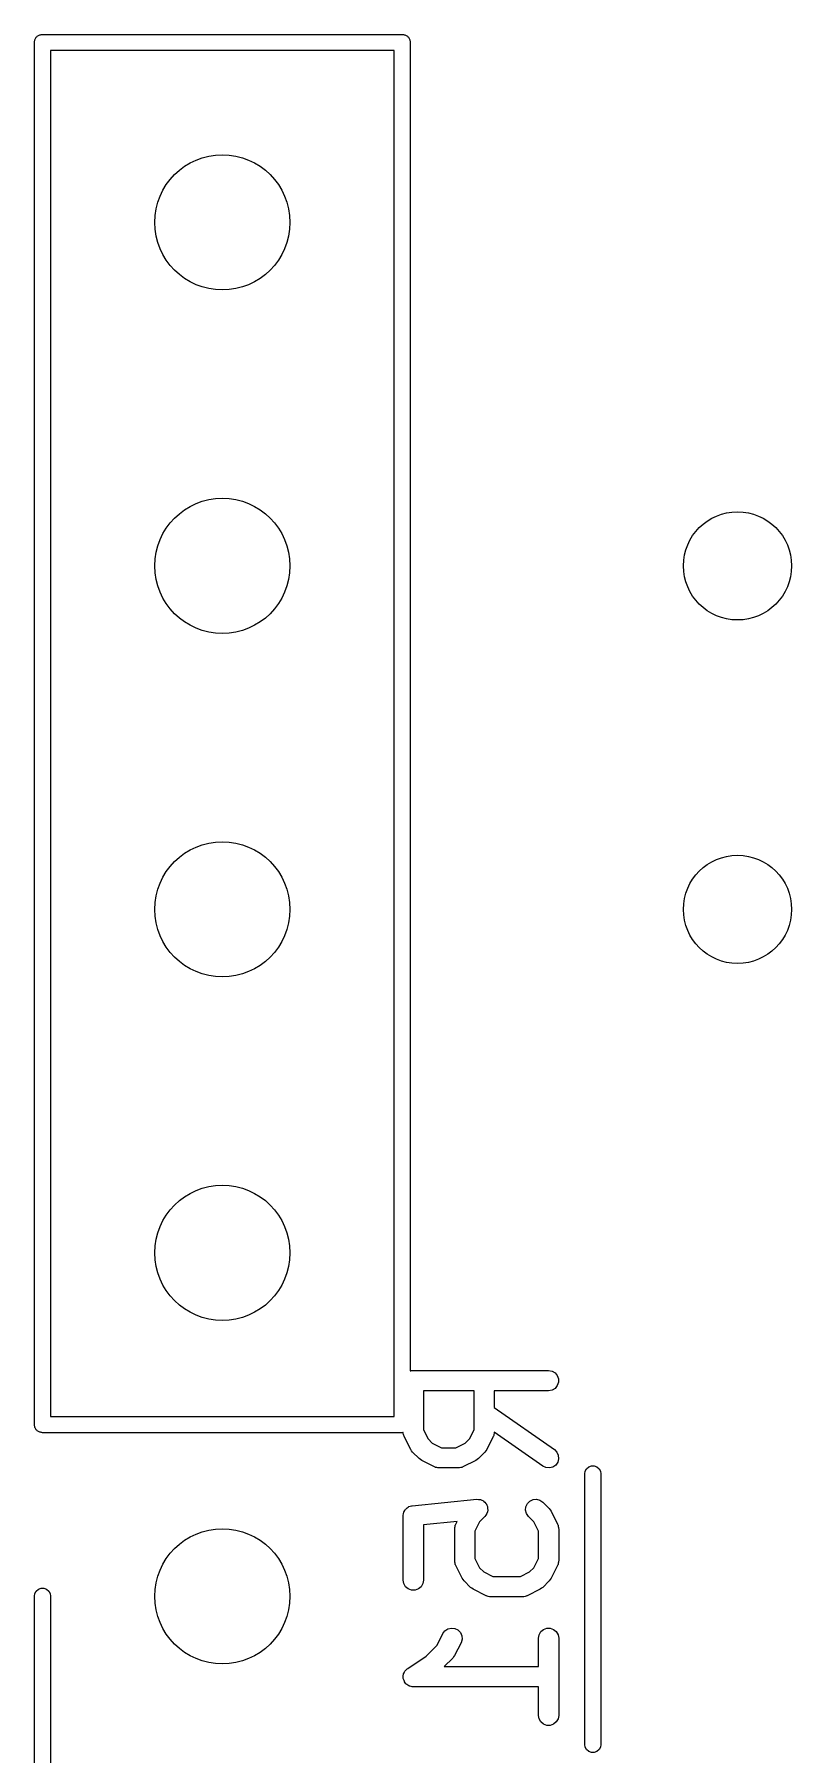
# Model space of a CAD drawing. Extents: x 25 to 326, y -201 to -21.
# Drawn here: x 84.97 to 90.57, y -35.46 to -22.74 of the extents above; entities that cross this region are included whole.
import ezdxf

# ---------------------------------------------------------------- set-up
doc = ezdxf.new("R2010")
doc.units = 0
doc.header["$MEASUREMENT"] = 0
doc.layers.add('BLACK', color=7, linetype='CONTINUOUS')

msp = doc.modelspace()

# ---------------------------------------------------------------- linework, layer by layer
at = {"layer": 'Black'}
for p, q in [((84.978, -22.77), (84.9814, -22.766)), ((84.9814, -22.766), (84.984, -22.7614)), ((84.984, -22.7614), (84.9881, -22.7581)), ((84.9881, -22.7581), (84.9914, -22.754)), ((84.9914, -22.754), (84.996, -22.7514)), ((84.996, -22.7514), (85, -22.748)), ((85, -22.748), (85.0049, -22.7462)), ((85.0049, -22.7462), (85.0095, -22.7436)), ((85.0095, -22.7436), (85.0147, -22.7427)), ((85.0147, -22.7427), (85.0196, -22.7409)), ((85.0196, -22.7409), (85.0248, -22.7409)), ((85.0248, -22.7409), (85.03, -22.74)), ((85.03, -22.74), (87.69, -22.74)), ((87.69, -22.74), (87.6952, -22.7409)), ((87.6952, -22.7409), (87.7004, -22.7409)), ((87.7004, -22.7409), (87.7053, -22.7427)), ((87.7053, -22.7427), (87.7105, -22.7436)), ((87.7105, -22.7436), (87.7151, -22.7462)), ((87.7151, -22.7462), (87.72, -22.748)), ((87.72, -22.748), (87.724, -22.7514)), ((87.724, -22.7514), (87.7286, -22.754)), ((87.7286, -22.754), (87.7319, -22.7581)), ((87.7319, -22.7581), (87.736, -22.7614)), ((87.736, -22.7614), (87.7386, -22.766)), ((87.7386, -22.766), (87.742, -22.77)), ((84.97, -22.8), (84.9709, -22.7948)), ((84.97, -33.02), (84.97, -22.8)), ((84.9709, -22.7896), (84.9727, -22.7847)), ((84.9709, -22.7948), (84.9709, -22.7896)), ((84.9727, -22.7847), (84.9736, -22.7795)), ((84.9736, -22.7795), (84.9762, -22.7749)), ((84.9762, -22.7749), (84.978, -22.77)), ((85.09, -22.86), (85.09, -32.96)), ((87.63, -22.86), (85.09, -22.86)), ((87.63, -32.96), (87.63, -22.86)), ((87.742, -22.77), (87.7438, -22.7749)), ((87.7438, -22.7749), (87.7464, -22.7795)), ((87.7464, -22.7795), (87.7473, -22.7847)), ((87.7473, -22.7847), (87.7491, -22.7896)), ((87.7491, -22.7896), (87.7491, -22.7948)), ((87.7491, -22.7948), (87.75, -22.8)), ((87.75, -22.8), (87.75, -32.6235)), ((87.75, -32.6235), (87.7532, -32.6229)), ((87.7532, -32.6229), (87.7594, -32.6207)), ((87.7594, -32.6207), (87.7659, -32.6207)), ((87.7659, -32.6207), (87.7724, -32.6195)), ((87.7724, -32.6195), (88.7724, -32.6195)), ((88.7724, -32.6195), (88.798, -32.624)), ((88.798, -32.624), (88.8206, -32.6371)), ((88.8206, -32.6371), (88.8373, -32.657)), ((88.8373, -32.657), (88.8462, -32.6815)), ((88.8462, -32.6815), (88.8462, -32.7075)), ((87.8474, -32.7695), (87.8474, -33.0578)), ((88.2212, -32.7695), (87.8474, -32.7695)), ((88.2212, -33.0578), (88.2212, -32.7695)), ((88.7724, -32.7695), (88.3712, -32.7695)), ((88.3712, -32.7695), (88.3712, -32.8936)), ((88.798, -32.765), (88.7724, -32.7695)), ((88.8206, -32.752), (88.798, -32.765)), ((88.8373, -32.732), (88.8206, -32.752)), ((88.8462, -32.7075), (88.8373, -32.732)), ((88.3712, -32.8936), (88.8154, -33.2045)), ((84.9709, -33.0252), (84.97, -33.02)), ((84.9709, -33.0304), (84.9709, -33.0252)), ((84.9727, -33.0353), (84.9709, -33.0304)), ((84.9736, -33.0405), (84.9727, -33.0353)), ((84.9762, -33.0451), (84.9736, -33.0405)), ((84.978, -33.05), (84.9762, -33.0451)), ((84.9814, -33.054), (84.978, -33.05)), ((84.984, -33.0586), (84.9814, -33.054)), ((84.9881, -33.0619), (84.984, -33.0586)), ((84.9914, -33.066), (84.9881, -33.0619)), ((84.996, -33.0686), (84.9914, -33.066)), ((85, -33.072), (84.996, -33.0686)), ((85.0049, -33.0738), (85, -33.072)), ((85.09, -32.96), (87.63, -32.96)), ((87.8474, -33.0578), (87.8816, -33.1263)), ((88.1869, -33.1263), (88.2212, -33.0578)), ((85.0095, -33.0764), (85.0049, -33.0738)), ((85.0147, -33.0773), (85.0095, -33.0764)), ((85.0196, -33.0791), (85.0147, -33.0773)), ((85.0248, -33.0791), (85.0196, -33.0791)), ((85.03, -33.08), (85.0248, -33.0791)), ((87.69, -33.08), (85.03, -33.08)), ((87.6952, -33.0791), (87.69, -33.08)), ((87.698, -33.0791), (87.6952, -33.0791)), ((87.6979, -33.0841), (87.6981, -33.0797)), ((87.7004, -33.0925), (87.6979, -33.0841)), ((87.6981, -33.0797), (87.698, -33.0791)), ((87.7019, -33.1011), (87.7004, -33.0925)), ((87.7041, -33.1049), (87.7019, -33.1011)), ((87.7053, -33.109), (87.7041, -33.1049)), ((87.7529, -33.2043), (87.7053, -33.109)), ((87.8816, -33.1263), (87.912, -33.1567)), ((87.912, -33.1567), (87.9806, -33.191)), ((87.9806, -33.191), (88.088, -33.191)), ((88.088, -33.191), (88.1565, -33.1567)), ((88.1565, -33.1567), (88.1869, -33.1263)), ((88.3633, -33.109), (88.3157, -33.2043)), ((88.3645, -33.1049), (88.3633, -33.109)), ((88.3667, -33.1011), (88.3645, -33.1049)), ((88.3682, -33.0925), (88.3667, -33.1011)), ((88.3707, -33.0841), (88.3682, -33.0925)), ((88.371, -33.0765), (88.3704, -33.0797)), ((88.3704, -33.0797), (88.3707, -33.0841)), ((88.7294, -33.3274), (88.371, -33.0765)), ((87.7601, -33.2139), (87.7529, -33.2043)), ((87.767, -33.2237), (87.7601, -33.2139)), ((87.8146, -33.2714), (87.767, -33.2237)), ((87.8244, -33.2783), (87.8146, -33.2714)), ((87.8341, -33.2854), (87.8244, -33.2783)), ((87.9293, -33.333), (87.8341, -33.2854)), ((88.2345, -33.2854), (88.1393, -33.333)), ((88.2442, -33.2783), (88.2345, -33.2854)), ((88.254, -33.2714), (88.2442, -33.2783)), ((88.3016, -33.2237), (88.254, -33.2714)), ((88.3085, -33.2139), (88.3016, -33.2237)), ((88.3157, -33.2043), (88.3085, -33.2139)), ((88.753, -33.3384), (88.7294, -33.3274)), ((88.8254, -33.319), (88.8041, -33.3339)), ((88.8154, -33.2045), (88.8338, -33.2229)), ((88.8404, -33.2976), (88.8254, -33.319)), ((88.8338, -33.2229), (88.8448, -33.2465)), ((88.8471, -33.2725), (88.8404, -33.2976)), ((88.8448, -33.2465), (88.8471, -33.2725)), ((89.07, -33.333), (89.0896, -33.3259)), ((89.0896, -33.3259), (89.1104, -33.3259)), ((89.1104, -33.3259), (89.13, -33.333)), ((87.9335, -33.3343), (87.9293, -33.333)), ((87.9372, -33.3364), (87.9335, -33.3343)), ((87.9459, -33.338), (87.9372, -33.3364)), ((87.9543, -33.3405), (87.9459, -33.338)), ((87.9586, -33.3402), (87.9543, -33.3405)), ((87.9629, -33.341), (87.9586, -33.3402)), ((88.1057, -33.341), (87.9629, -33.341)), ((88.11, -33.3402), (88.1057, -33.341)), ((88.1143, -33.3405), (88.11, -33.3402)), ((88.1227, -33.338), (88.1143, -33.3405)), ((88.1314, -33.3364), (88.1227, -33.338)), ((88.1351, -33.3343), (88.1314, -33.3364)), ((88.1393, -33.333), (88.1351, -33.3343)), ((88.7789, -33.3407), (88.753, -33.3384)), ((88.8041, -33.3339), (88.7789, -33.3407)), ((89.04, -33.385), (89.0436, -33.3645)), ((89.04, -35.385), (89.04, -33.385)), ((89.0436, -33.3645), (89.054, -33.3464)), ((89.054, -33.3464), (89.07, -33.333)), ((89.13, -33.333), (89.146, -33.3464)), ((89.146, -33.3464), (89.1564, -33.3645)), ((89.1564, -33.3645), (89.16, -33.385)), ((89.16, -33.385), (89.16, -35.385)), ((87.7649, -33.6199), (88.2411, -33.5723)), ((88.2411, -33.5723), (88.2416, -33.5723)), ((88.2416, -33.5723), (88.242, -33.5722)), ((88.242, -33.5722), (88.2545, -33.5733)), ((88.2545, -33.5733), (88.2671, -33.5742)), ((88.2671, -33.5742), (88.2675, -33.5744)), ((88.2675, -33.5744), (88.268, -33.5745)), ((88.268, -33.5745), (88.2794, -33.5798)), ((88.2794, -33.5798), (88.2908, -33.5849)), ((88.6341, -33.5855), (88.6577, -33.5745)), ((88.6577, -33.5745), (88.6837, -33.5722)), ((88.6837, -33.5722), (88.7088, -33.5789)), ((88.7088, -33.5789), (88.7302, -33.5939)), ((87.6974, -33.6945), (87.6979, -33.6917)), ((87.6974, -34.1707), (87.6974, -33.6945)), ((87.6976, -33.6889), (87.7001, -33.679)), ((87.6979, -33.6917), (87.6976, -33.6889)), ((87.7001, -33.679), (87.7019, -33.6689)), ((87.7019, -33.6689), (87.7033, -33.6664)), ((87.7033, -33.6664), (87.704, -33.6637)), ((87.704, -33.6637), (87.7098, -33.6552)), ((87.7098, -33.6552), (87.7149, -33.6463)), ((87.7149, -33.6463), (87.7171, -33.6445)), ((87.7171, -33.6445), (87.7187, -33.6422)), ((87.7187, -33.6422), (87.727, -33.6362)), ((87.727, -33.6362), (87.7349, -33.6296)), ((87.7349, -33.6296), (87.7375, -33.6286)), ((87.7375, -33.6286), (87.7398, -33.6269)), ((87.7398, -33.6269), (87.7497, -33.6242)), ((87.7497, -33.6242), (87.7594, -33.6207)), ((87.7594, -33.6207), (87.7622, -33.6207)), ((87.7622, -33.6207), (87.7649, -33.6199)), ((88.3016, -33.6999), (88.2626, -33.739)), ((88.2908, -33.5849), (88.2912, -33.5853)), ((88.2912, -33.5853), (88.2916, -33.5855)), ((88.2916, -33.5855), (88.3005, -33.5944)), ((88.3005, -33.5944), (88.3095, -33.6031)), ((88.3019, -33.6996), (88.3016, -33.6999)), ((88.3023, -33.6993), (88.3019, -33.6996)), ((88.3093, -33.6889), (88.3023, -33.6993)), ((88.3165, -33.6786), (88.3093, -33.6889)), ((88.3095, -33.6031), (88.3097, -33.6036)), ((88.3097, -33.6036), (88.31, -33.6039)), ((88.31, -33.6039), (88.3153, -33.6153)), ((88.3153, -33.6153), (88.3208, -33.6266)), ((88.3167, -33.6781), (88.3165, -33.6786)), ((88.3169, -33.6778), (88.3167, -33.6781)), ((88.32, -33.6655), (88.3169, -33.6778)), ((88.3233, -33.6534), (88.32, -33.6655)), ((88.3208, -33.6266), (88.3208, -33.6271)), ((88.3208, -33.6271), (88.321, -33.6275)), ((88.321, -33.6275), (88.3221, -33.64)), ((88.3221, -33.64), (88.3234, -33.6525)), ((88.3234, -33.6525), (88.3232, -33.653)), ((88.3232, -33.653), (88.3233, -33.6534)), ((88.6024, -33.6534), (88.6047, -33.6275)), ((88.6092, -33.6786), (88.6024, -33.6534)), ((88.6047, -33.6275), (88.6157, -33.6039)), ((88.6241, -33.6999), (88.6092, -33.6786)), ((88.6157, -33.6039), (88.6341, -33.5855)), ((88.6631, -33.739), (88.6241, -33.6999)), ((88.7302, -33.5939), (88.7778, -33.6415)), ((88.7778, -33.6415), (88.7847, -33.6513)), ((88.7847, -33.6513), (88.7918, -33.661)), ((88.7918, -33.661), (88.8395, -33.7562)), ((88.0956, -33.7376), (87.8474, -33.7624)), ((87.8474, -33.7624), (87.8474, -34.1707)), ((88.0783, -33.7898), (88.0791, -33.7855)), ((88.0783, -34.0279), (88.0783, -33.7898)), ((88.0788, -33.7812), (88.0813, -33.7728)), ((88.0791, -33.7855), (88.0788, -33.7812)), ((88.0813, -33.7728), (88.0829, -33.7641)), ((88.0829, -33.7641), (88.085, -33.7604)), ((88.085, -33.7604), (88.0863, -33.7562)), ((88.0863, -33.7562), (88.0956, -33.7376)), ((88.2626, -33.739), (88.2283, -33.8075)), ((88.2283, -33.8075), (88.2283, -34.0102)), ((88.6974, -33.8075), (88.6631, -33.739)), ((88.6974, -34.0102), (88.6974, -33.8075)), ((88.8395, -33.7562), (88.8407, -33.7604)), ((88.8407, -33.7604), (88.8429, -33.7641)), ((88.8429, -33.7641), (88.8444, -33.7728)), ((88.8444, -33.7728), (88.8469, -33.7812)), ((88.8469, -33.7812), (88.8466, -33.7855)), ((88.8466, -33.7855), (88.8474, -33.7898)), ((88.8474, -33.7898), (88.8474, -34.0279)), ((88.0791, -34.0321), (88.0783, -34.0279)), ((88.0788, -34.0364), (88.0791, -34.0321)), ((88.0813, -34.0449), (88.0788, -34.0364)), ((88.0829, -34.0535), (88.0813, -34.0449)), ((88.085, -34.0573), (88.0829, -34.0535)), ((88.0863, -34.0614), (88.085, -34.0573)), ((88.1339, -34.1566), (88.0863, -34.0614)), ((88.2283, -34.0102), (88.2626, -34.0787)), ((88.2626, -34.0787), (88.293, -34.1091)), ((88.6327, -34.1091), (88.6631, -34.0787)), ((88.6631, -34.0787), (88.6974, -34.0102)), ((88.8395, -34.0614), (88.7918, -34.1566)), ((88.8407, -34.0573), (88.8395, -34.0614)), ((88.8429, -34.0535), (88.8407, -34.0573)), ((88.8444, -34.0449), (88.8429, -34.0535)), ((88.8469, -34.0364), (88.8444, -34.0449)), ((88.8474, -34.0279), (88.8466, -34.0321)), ((88.8466, -34.0321), (88.8469, -34.0364)), ((87.7019, -34.1964), (87.6974, -34.1707)), ((87.7149, -34.2189), (87.7019, -34.1964)), ((87.8429, -34.1964), (87.8298, -34.2189)), ((87.8474, -34.1707), (87.8429, -34.1964)), ((88.141, -34.1663), (88.1339, -34.1566)), ((88.1479, -34.1761), (88.141, -34.1663)), ((88.1955, -34.2237), (88.1479, -34.1761)), ((88.293, -34.1091), (88.3615, -34.1433)), ((88.3615, -34.1433), (88.5642, -34.1433)), ((88.5642, -34.1433), (88.6327, -34.1091)), ((88.7778, -34.1761), (88.7302, -34.2237)), ((88.7847, -34.1663), (88.7778, -34.1761)), ((88.7918, -34.1566), (88.7847, -34.1663)), ((84.97, -34.29), (84.9736, -34.2695)), ((84.97, -35.62), (84.97, -34.29)), ((84.9736, -34.2695), (84.984, -34.2514)), ((84.984, -34.2514), (85, -34.238)), ((85, -34.238), (85.0196, -34.2309)), ((85.0196, -34.2309), (85.0404, -34.2309)), ((85.0404, -34.2309), (85.06, -34.238)), ((85.06, -34.238), (85.076, -34.2514)), ((85.076, -34.2514), (85.0864, -34.2695)), ((85.0864, -34.2695), (85.09, -34.29)), ((85.09, -34.29), (85.09, -35.56)), ((87.7349, -34.2357), (87.7149, -34.2189)), ((87.7594, -34.2446), (87.7349, -34.2357)), ((87.7854, -34.2446), (87.7594, -34.2446)), ((87.8099, -34.2357), (87.7854, -34.2446)), ((87.8298, -34.2189), (87.8099, -34.2357)), ((88.2054, -34.2306), (88.1955, -34.2237)), ((88.215, -34.2378), (88.2054, -34.2306)), ((88.3103, -34.2854), (88.215, -34.2378)), ((88.3144, -34.2866), (88.3103, -34.2854)), ((88.3182, -34.2888), (88.3144, -34.2866)), ((88.3268, -34.2903), (88.3182, -34.2888)), ((88.3352, -34.2928), (88.3268, -34.2903)), ((88.3396, -34.2926), (88.3352, -34.2928)), ((88.3438, -34.2933), (88.3396, -34.2926)), ((88.5819, -34.2933), (88.3438, -34.2933)), ((88.5862, -34.2926), (88.5819, -34.2933)), ((88.5905, -34.2928), (88.5862, -34.2926)), ((88.5989, -34.2903), (88.5905, -34.2928)), ((88.6076, -34.2888), (88.5989, -34.2903)), ((88.6113, -34.2866), (88.6076, -34.2888)), ((88.6154, -34.2854), (88.6113, -34.2866)), ((88.7107, -34.2378), (88.6154, -34.2854)), ((88.7203, -34.2306), (88.7107, -34.2378)), ((88.7302, -34.2237), (88.7203, -34.2306)), ((87.9488, -34.6501), (87.991, -34.5657)), ((87.991, -34.5657), (88.0065, -34.5448)), ((88.0065, -34.5448), (88.0283, -34.5305)), ((88.0283, -34.5305), (88.0536, -34.5244)), ((88.0536, -34.5244), (88.0795, -34.5274)), ((88.0795, -34.5274), (88.1028, -34.539)), ((88.1028, -34.539), (88.1207, -34.558)), ((88.1207, -34.558), (88.131, -34.5819)), ((88.131, -34.5819), (88.1326, -34.6079)), ((88.6974, -34.5993), (88.7019, -34.5736)), ((88.6974, -34.81), (88.6974, -34.5993)), ((88.7019, -34.5736), (88.7149, -34.5511)), ((88.7149, -34.5511), (88.7349, -34.5343)), ((88.7349, -34.5343), (88.7594, -34.5254)), ((88.7594, -34.5254), (88.7854, -34.5254)), ((88.7854, -34.5254), (88.8099, -34.5343)), ((88.8099, -34.5343), (88.8298, -34.5511)), ((88.8298, -34.5511), (88.8429, -34.5736)), ((88.8429, -34.5736), (88.8474, -34.5993)), ((88.8474, -34.5993), (88.8474, -35.1707)), ((87.8675, -34.7315), (87.9488, -34.6501)), ((88.1252, -34.6328), (88.0776, -34.7281)), ((88.1326, -34.6079), (88.1252, -34.6328)), ((87.7044, -34.8559), (87.7074, -34.8475)), ((87.7074, -34.8475), (87.7101, -34.8443)), ((87.7101, -34.8443), (87.7119, -34.8406)), ((87.7119, -34.8406), (87.7184, -34.8344)), ((87.7184, -34.8344), (87.7242, -34.8275)), ((87.7242, -34.8275), (87.7278, -34.8255)), ((87.7278, -34.8255), (87.7308, -34.8226)), ((87.7308, -34.8226), (87.8675, -34.7315)), ((88.0635, -34.7476), (88.0011, -34.81)), ((88.0011, -34.81), (88.6974, -34.81)), ((88.0704, -34.7377), (88.0635, -34.7476)), ((88.0776, -34.7281), (88.0704, -34.7377)), ((87.6975, -34.8898), (87.6985, -34.8809)), ((87.6985, -34.8939), (87.6975, -34.8898)), ((87.6985, -34.872), (87.6999, -34.8681)), ((87.6985, -34.8809), (87.6985, -34.872)), ((87.6985, -34.898), (87.6985, -34.8939)), ((87.7016, -34.9064), (87.6985, -34.898)), ((87.6999, -34.8681), (87.7004, -34.8639)), ((87.7004, -34.8639), (87.7044, -34.8559)), ((87.7037, -34.9151), (87.7016, -34.9064)), ((87.706, -34.9186), (87.7037, -34.9151)), ((87.7074, -34.9225), (87.706, -34.9186)), ((87.7132, -34.9294), (87.7074, -34.9225)), ((87.7181, -34.9368), (87.7132, -34.9294)), ((87.7215, -34.9393), (87.7181, -34.9368)), ((87.7242, -34.9425), (87.7215, -34.9393)), ((87.7319, -34.9469), (87.7242, -34.9425)), ((87.7391, -34.9522), (87.7319, -34.9469)), ((87.7431, -34.9534), (87.7391, -34.9522)), ((87.7467, -34.9555), (87.7431, -34.9534)), ((87.7555, -34.957), (87.7467, -34.9555)), ((87.7641, -34.9595), (87.7555, -34.957)), ((87.7683, -34.9593), (87.7641, -34.9595)), ((87.7724, -34.96), (87.7683, -34.9593)), ((88.6974, -34.96), (87.7724, -34.96)), ((88.6974, -35.1707), (88.6974, -34.96)), ((88.7019, -35.1964), (88.6974, -35.1707)), ((88.7149, -35.2189), (88.7019, -35.1964)), ((88.7349, -35.2357), (88.7149, -35.2189)), ((88.8298, -35.2189), (88.8099, -35.2357)), ((88.8429, -35.1964), (88.8298, -35.2189)), ((88.8474, -35.1707), (88.8429, -35.1964)), ((88.7594, -35.2446), (88.7349, -35.2357)), ((88.7854, -35.2446), (88.7594, -35.2446)), ((88.8099, -35.2357), (88.7854, -35.2446)), ((89.0436, -35.4055), (89.04, -35.385)), ((89.054, -35.4236), (89.0436, -35.4055)), ((89.07, -35.437), (89.054, -35.4236)), ((89.0896, -35.4441), (89.07, -35.437)), ((89.1104, -35.4441), (89.0896, -35.4441)), ((89.13, -35.437), (89.1104, -35.4441)), ((89.146, -35.4236), (89.13, -35.437)), ((89.1564, -35.4055), (89.146, -35.4236)), ((89.16, -35.385), (89.1564, -35.4055))]:
    msp.add_line(p, q, dxfattribs=at)
for centre, radius in [((86.36, -24.13), 0.5), ((86.36, -26.67), 0.5), ((90.17, -26.67), 0.4), ((86.36, -29.21), 0.5), ((90.17, -29.21), 0.4), ((86.36, -31.75), 0.5), ((86.36, -34.29), 0.5)]:
    msp.add_circle(centre, radius, dxfattribs=at)

doc.saveas('drawing.dxf')
